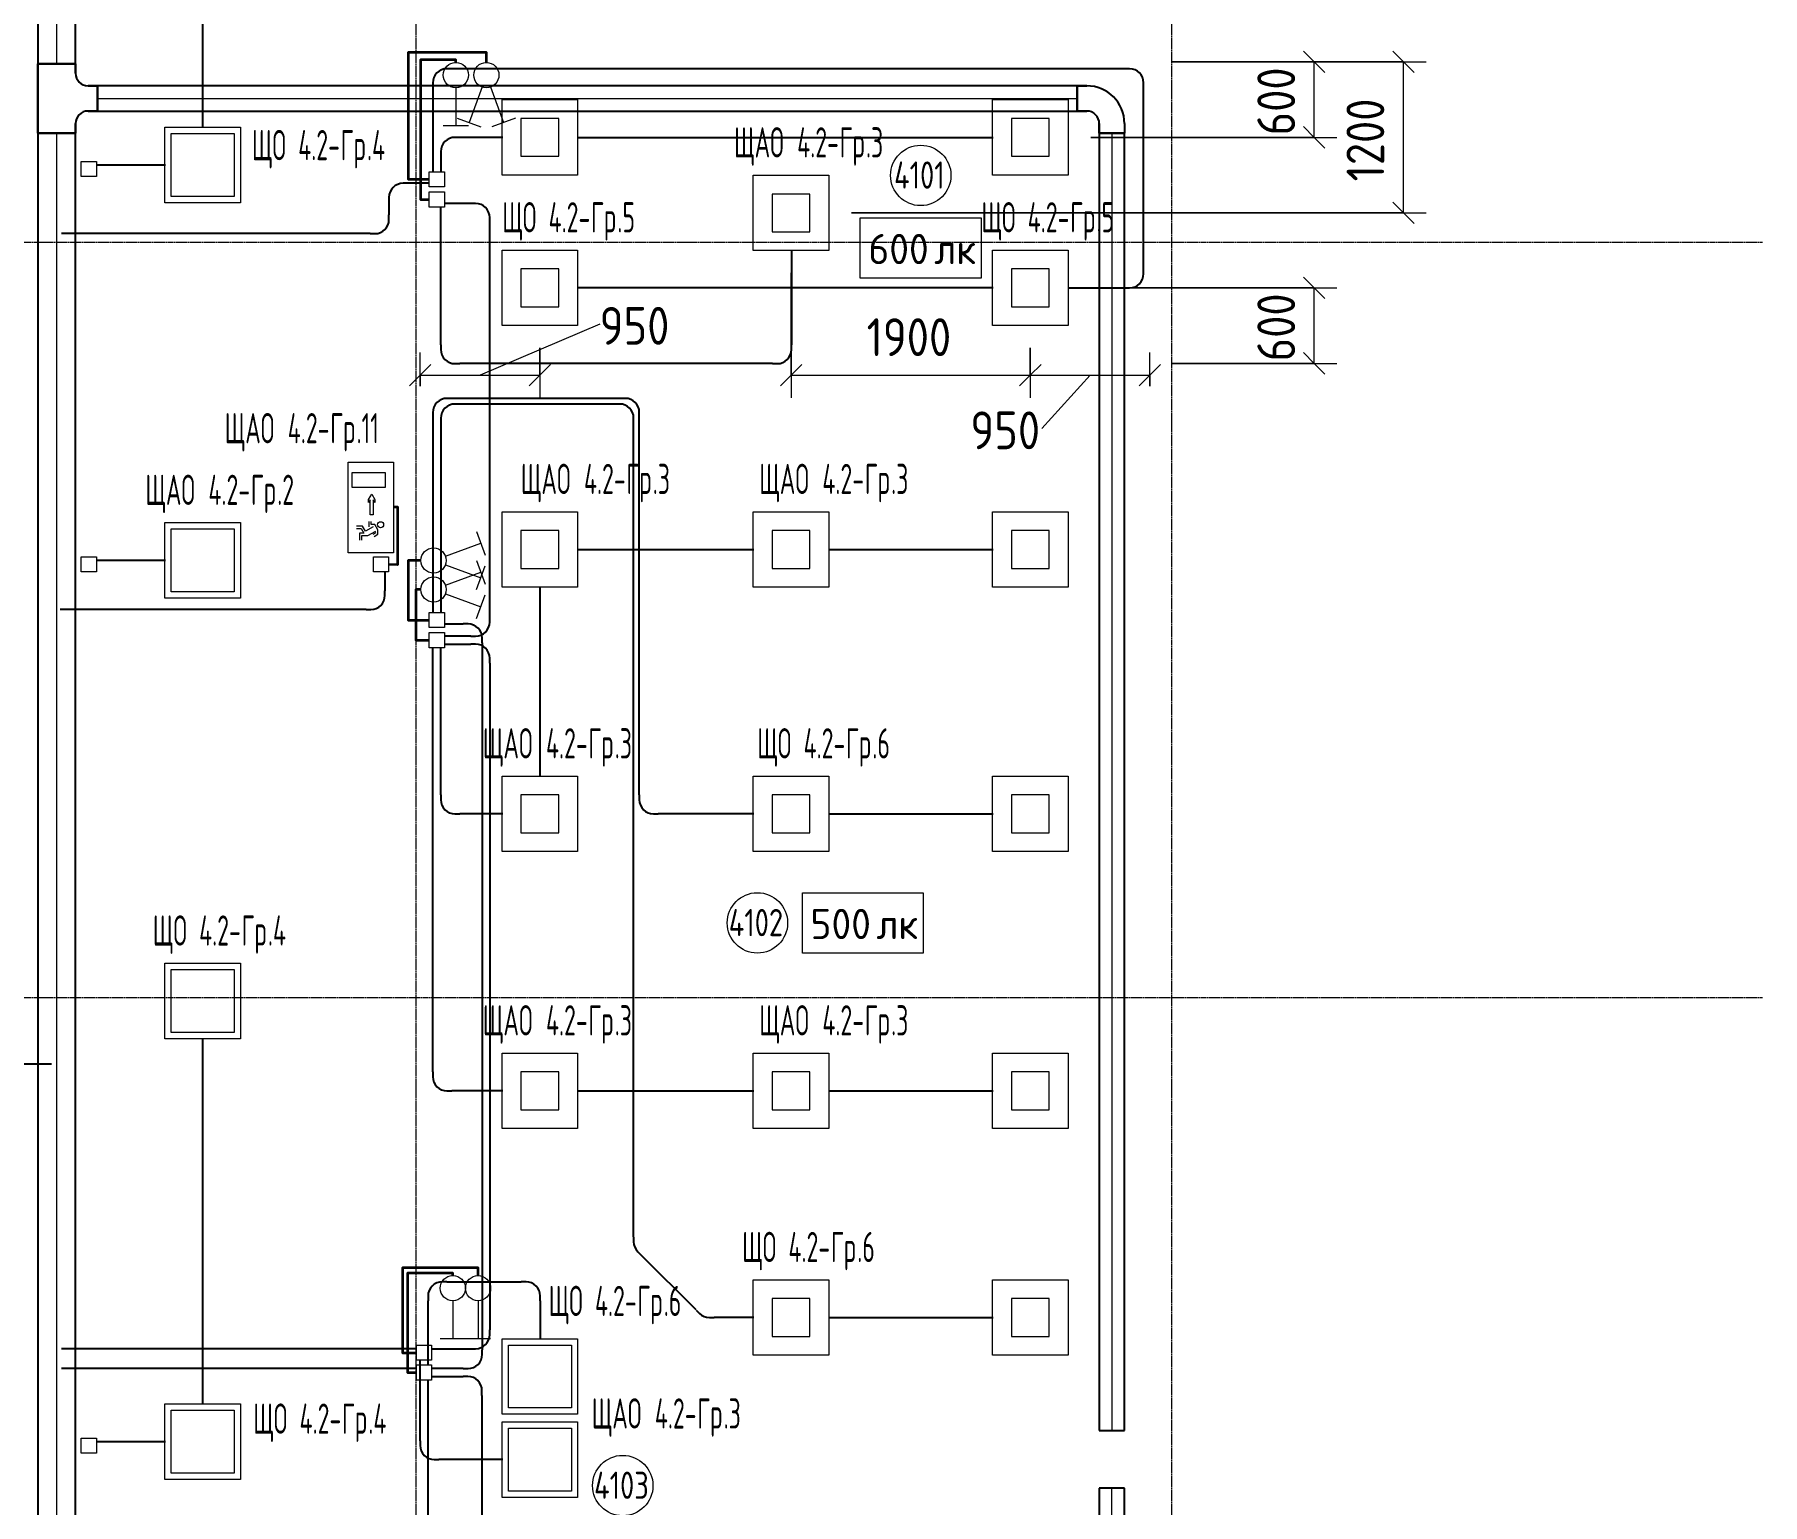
# Model space of a CAD drawing. Header units: millimetres. Extents: x -4730 to 98194, y -4296 to 93388.
# Drawn here: x 84472 to 98194, y 68477 to 80151 of the extents above; entities that cross this region are included whole.
import ezdxf

# ---------------------------------------------------------------- set-up
doc = ezdxf.new("R2010")
doc.units = ezdxf.units.MM
doc.linetypes.add('Линия сетки', pattern=[22.225, 12.7, -3.175, 3.175, -3.175])
for name, color, linetype, lineweight, true_color in [('Кабельные лотки', 5, 'Continuous', 25, 0x0000ff), ('Короба', 7, 'Continuous', 25, 0x008000), ('Соединительные детали кабельных лотков', 5, 'Continuous', 25, 0x0000ff), ('Соединительные детали коробов', 7, 'Continuous', 25, 0x008000), ('Типовые аннотации', 1, 'Continuous', 18, 0xff0000)]:
    doc.layers.add(name, color=color, linetype=linetype, lineweight=lineweight, true_color=true_color)
for name, color, linetype, lineweight in [('Марки помещений', 7, 'Continuous', 9), ('Марки силовых электроприборов', 7, 'Continuous', 9), ('Осевая линия', 7, 'Continuous', 18), ('Оси', 7, 'Continuous', 9), ('Провода', 7, 'Continuous', 35), ('Размеры', 7, 'Continuous', 9), ('Размеры-120', 7, 'Continuous', 9)]:
    doc.layers.add(name, color=color, linetype=linetype, lineweight=lineweight)
doc.styles.add('GOST Common', font='GOST_Common.ttf', dxfattribs={"width": 0.6, "height": 240})
doc.styles.add('GOST Common_1', font='GOST_Common.ttf', dxfattribs={"width": 0.9, "height": 300})
doc.styles.add('GOST Common_3', font='GOST_Common.ttf', dxfattribs={"width": 0.8, "height": 216})
doc.styles.add('GOST Common_4', font='GOST_Common.ttf', dxfattribs={"height": 240})
doc.dimstyles.new('ADSK_Проверочный', dxfattribs={"dimscale": 304.8, "dimtxt": 301.714499, "dimasz": 0.556693, "dimexe": 0.590551, "dimexo": 0.590551, "dimgap": 0.19685, "dimtad": 1, "dimdec": 3, "dimrnd": 0.001, "dimdsep": 46, "dimtxsty": 'GOST Common_1', "dimblk1": 'OBLIQUE', "dimblk2": 'OBLIQUE', "dimsah": 1, "dimcen": 0.09, "dimazin": 0, "dimtfac": 1, "dimtdec": 4, "dimtix": 1, "dimtmove": 0, "dimatfit": 3, "dimfxl": 1, "dimtvp": 1, "dimtolj": 1, "dimtzin": 0, "dimarcsym": 2})
doc.dimstyles.new('ADSK_Проверочный_1', dxfattribs={"dimscale": 304.8, "dimtxt": 301.714499, "dimasz": 0.556693, "dimexe": 0.590551, "dimexo": 0.590551, "dimgap": 0.19685, "dimtad": 1, "dimdec": 3, "dimrnd": 0.001, "dimdsep": 46, "dimtxsty": 'GOST Common_1', "dimblk1": 'OBLIQUE', "dimblk2": 'OBLIQUE', "dimsah": 1, "dimcen": 0.09, "dimazin": 0, "dimtfac": 1, "dimtdec": 4, "dimtix": 1, "dimtmove": 1, "dimatfit": 3, "dimfxl": 1, "dimtvp": 1, "dimtolj": 1, "dimtzin": 0, "dimarcsym": 2})

# ---------------------------------------------------------------- blocks, each defined once
blk = doc.blocks.new('M_Горизонтальный тройник для канального - Радиус 100 мм-2745902-4-й этаж')
at = {"layer": 'Соединительные детали кабельных лотков'}
for p, q in [((275, 150), (-275, 150)), ((-275, 150), (-275, -150)), ((-275, -150), (-275, 150)), ((-275, 150), (275, 150)), ((-275, 150), (-275, 150)), ((275, -150), (275, 150)), ((275, 150), (275, -150)), ((275, 150), (275, 150)), ((-275, -150), (-200, -150)), ((-200, -150), (-275, -150)), ((-275, -150), (-275, -150)), ((-100, -250), (-100, -325)), ((-100, -325), (-100, -250)), ((100, -325), (100, -250)), ((100, -250), (100, -325)), ((200, -150), (275, -150)), ((275, -150), (200, -150)), ((275, -150), (275, -150)), ((-100, -325), (100, -325)), ((100, -325), (-100, -325)), ((-100, -325), (-100, -325)), ((100, -325), (100, -325))]:
    blk.add_line(p, q, dxfattribs=at)
for centre, start, end in [((-200, -250), 0, 90), ((-200, -250), 0, 90), ((200, -250), 90, 180), ((200, -250), 90, 180)]:
    blk.add_arc(centre, 100, start, end, dxfattribs=at)
blk = doc.blocks.new('M_Горизонтальный изгиб-колено для канального - Стандартная-2451758-4-й этаж')
at = {"layer": 'Соединительные детали кабельных лотков'}
for p, q in [((-100, 200), (-100, 275)), ((100, 275), (-100, 275)), ((-100, 275), (100, 275)), ((-100, 275), (-100, 275)), ((-100, 275), (-100, 200)), ((100, 200), (100, 275)), ((100, 275), (100, 275)), ((100, 275), (100, 200)), ((-275, 100), (-275, 100)), ((-275, 100), (-275, -100)), ((-275, -100), (-275, 100)), ((-275, 100), (-200, 100)), ((-200, 100), (-275, 100)), ((-275, -100), (-275, -100)), ((-200, -100), (-275, -100)), ((-200, -100), (-275, -100))]:
    blk.add_line(p, q, dxfattribs=at)
for radius, end in [(100, 360), (300, 360), (100, 0), (300, 0)]:
    blk.add_arc((-200, 200), radius, 270, end, dxfattribs=at)
blk = doc.blocks.new('M_Короб_ отвод - Плоский торец - ПВХ - Стандартная-2386742-4-й этаж')
at = {"layer": 'Соединительные детали коробов'}
for p, q in [((0, 111.95), (0, 150.05)), ((-150.05, 0), (-111.95, 0))]:
    blk.add_line(p, q, dxfattribs=at)
blk.add_arc((-111.95, 111.95), 111.95, 270, 0, dxfattribs=at)
blk = doc.blocks.new('M_Короб_ отвод - Плоский торец - ПВХ - Стандартная-2670617-4-й этаж')
at = {"layer": 'Соединительные детали коробов'}
for p, q in [((33, 33), (60, 60)), ((-84, 0), (-46, 0))]:
    blk.add_line(p, q, dxfattribs=at)
blk.add_arc((-46, 112), 112, 270, 315, dxfattribs=at)
blk = doc.blocks.new('DIMBLOCK147-4-й этаж')
at = {"layer": 'Размеры-120'}
for p, q in [((88960, 77851), (88010, 77446)), ((88960, 77851), (88960, 77851)), ((87535, 77360), (87535, 77626)), ((87535, 77446), (87620, 77531)), ((88485, 77662), (88485, 77266)), ((88485, 77446), (88485, 77662)), ((88485, 77446), (88570, 77531)), ((87535, 77446), (87450, 77361)), ((87535, 77446), (88485, 77446)), ((87535, 77446), (87535, 77360)), ((88485, 77446), (88400, 77361))]:
    blk.add_line(p, q, dxfattribs=at)
at = {"layer": 'Размеры-120', "color": 0, "insert": (88960, 77988), "char_height": 300, "width": 681.16, "attachment_point": 1, "line_spacing_factor": 1.022761, "style": 'GOST Common_1'}
blk.add_mtext('950', dxfattribs=at)
blk = doc.blocks.new('_Oblique')
at = {"color": 0, "linetype": 'ByBlock', "lineweight": -2}
blk.add_line((-0.5, -0.5), (0.5, 0.5), dxfattribs=at)
blk = doc.blocks.new('DIMBLOCK148-4-й этаж')
at = {"layer": 'Размеры-120'}
for p, q in [((92380, 77662), (92380, 77266)), ((92380, 77446), (92380, 77662)), ((92380, 77446), (92465, 77531)), ((93330, 77360), (93330, 77626)), ((93330, 77446), (93415, 77531)), ((92380, 77446), (92295, 77361)), ((92380, 77446), (93330, 77446)), ((92472, 77022), (92855, 77446)), ((93330, 77446), (93245, 77361)), ((93330, 77446), (93330, 77360)), ((92472, 77022), (92472, 77022))]:
    blk.add_line(p, q, dxfattribs=at)
at = {"layer": 'Размеры-120', "color": 0, "insert": (91904, 77158), "char_height": 300, "width": 681.16, "attachment_point": 1, "line_spacing_factor": 1.022761, "style": 'GOST Common_1'}
blk.add_mtext('950', dxfattribs=at)
blk = doc.blocks.new('DIMBLOCK149-4-й этаж')
at = {"layer": 'Размеры-120'}
for p, q in [((90480, 78258), (90480, 77266)), ((90480, 77446), (90480, 78258)), ((90480, 77446), (90565, 77531)), ((92380, 77662), (92380, 77266)), ((92380, 77446), (92380, 77662)), ((92380, 77446), (92465, 77531)), ((90480, 77446), (90395, 77361)), ((90480, 77446), (92380, 77446)), ((92380, 77446), (92295, 77361))]:
    blk.add_line(p, q, dxfattribs=at)
at = {"layer": 'Размеры-120', "color": 0, "insert": (91080, 77898), "char_height": 300, "width": 840.71, "attachment_point": 1, "line_spacing_factor": 1.022761, "style": 'GOST Common_1'}
blk.add_mtext('1900', dxfattribs=at)
blk = doc.blocks.new('DIMBLOCK150-4-й этаж')
at = {"layer": 'Размеры-120'}
for p, q in [((94635, 79935), (94550, 80020)), ((93510, 79935), (94815, 79935)), ((94635, 79935), (93510, 79935)), ((94635, 79335), (94635, 79935)), ((94635, 79935), (94720, 79850)), ((92860, 79335), (94815, 79335)), ((94635, 79335), (92860, 79335)), ((94635, 79335), (94550, 79420)), ((94635, 79335), (94720, 79250))]:
    blk.add_line(p, q, dxfattribs=at)
at = {"layer": 'Размеры-120', "color": 0, "insert": (94183, 79351), "char_height": 300, "width": 681.16, "attachment_point": 1, "rotation": 90, "line_spacing_factor": 1.022761, "style": 'GOST Common_1'}
blk.add_mtext('600', dxfattribs=at)
blk = doc.blocks.new('DIMBLOCK151-4-й этаж')
at = {"layer": 'Размеры-120'}
for p, q in [((94635, 78140), (94550, 78225)), ((92860, 78140), (94815, 78140)), ((94635, 78140), (92860, 78140)), ((94635, 77540), (94635, 78140)), ((94635, 78140), (94720, 78055)), ((93510, 77540), (94815, 77540)), ((94635, 77540), (93510, 77540)), ((94635, 77540), (94550, 77625)), ((94635, 77540), (94720, 77455))]:
    blk.add_line(p, q, dxfattribs=at)
at = {"layer": 'Размеры-120', "color": 0, "insert": (94183, 77556), "char_height": 300, "width": 681.16, "attachment_point": 1, "rotation": 90, "line_spacing_factor": 1.022761, "style": 'GOST Common_1'}
blk.add_mtext('600', dxfattribs=at)
blk = doc.blocks.new('DIMBLOCK152-4-й этаж')
at = {"layer": 'Размеры-120'}
for p, q in [((95343, 79935), (95258, 80020)), ((93510, 79935), (95523, 79935)), ((95343, 79935), (93510, 79935)), ((95343, 78735), (95343, 79935)), ((95343, 79935), (95428, 79850)), ((95343, 78735), (95258, 78820)), ((90960, 78735), (95523, 78735)), ((95343, 78735), (90960, 78735)), ((95343, 78735), (95428, 78650))]:
    blk.add_line(p, q, dxfattribs=at)
at = {"layer": 'Размеры-120', "color": 0, "insert": (94891, 78985), "char_height": 300, "width": 840.71, "attachment_point": 1, "rotation": 90, "line_spacing_factor": 1.022761, "style": 'GOST Common_1'}
blk.add_mtext('1200', dxfattribs=at)
blk = doc.blocks.new('ADSK_Марка_Помещение_1_ГОСТ21-501-2011 - Номер-85995-4-й этаж')
at = {"layer": 'Марки помещений'}
blk.add_circle((0, 0), 2, dxfattribs=at)
blk = doc.blocks.new('Морка помещения_освещённость_ - Морка помещения_освещённость_-1484368-4-й этаж')
at = {"layer": 'Марки помещений', "color": 190, "true_color": 0x8000ff}
for p, q in [((-4, 0), (-4, 4)), ((-4, 4), (4, 4)), ((4, 4), (4, 0)), ((4, 0), (-4, 0))]:
    blk.add_line(p, q, dxfattribs=at)

msp = doc.modelspace()

# ---------------------------------------------------------------- linework, layer by layer
at = {"layer": 'Кабельные лотки'}
for p, q in [((84497.9607, 82557.8693), (84497.9607, 79919.2045)), ((84797.9607, 79919.2045), (84797.9607, 82557.8693)), ((84797.9607, 79919.2045), (84497.9607, 79919.2045)), ((84972.9607, 79544.2045), (84972.9607, 79744.2045)), ((92752.9607, 79744.2045), (84972.9607, 79744.2045)), ((92752.9607, 79544.2045), (92752.9607, 79744.2045)), ((84972.9607, 79544.2045), (92752.9607, 79544.2045)), ((84797.9607, 79369.2045), (84497.9607, 79369.2045)), ((84497.9607, 79369.2045), (84497.9607, 58180.5791)), ((84797.9607, 58180.5791), (84797.9607, 79369.2045)), ((92927.9607, 79369.2045), (93127.9607, 79369.2045)), ((92927.9607, 79369.2045), (92927.9607, 69064.2045)), ((93127.9607, 69064.2045), (93127.9607, 79369.2045)), ((92927.9607, 69064.2045), (93127.9607, 69064.2045)), ((93127.9607, 68605.5791), (92927.9607, 68605.5791)), ((92927.9607, 68605.5791), (92927.9607, 58180.5791)), ((93127.9607, 58180.5791), (93127.9607, 68605.5791))]:
    msp.add_line(p, q, dxfattribs=at)
at = {"layer": 'Короба'}
for p, q in [((85809.1742, 79412.7432), (85809.1742, 82677.7432)), ((93129.714, 79880), (87785.3574, 79880)), ((87635.3074, 79729.95), (87635.3074, 79061.5495)), ((93279.764, 78290.05), (93279.764, 79729.95)), ((88189.764, 79335), (87848.3574, 79335)), ((88784.764, 79335), (92084.764, 79335)), ((87698.3074, 79184.95), (87698.3074, 79061.5495)), ((85511.6742, 79115.2432), (84963.1285, 79115.2432)), ((87606.8074, 78970.0495), (87436.8574, 78970.0495)), ((87286.8074, 78819.9995), (87286.8074, 78720.0995)), ((87698.3074, 77687.55), (87698.3074, 78781.5495)), ((87936.7574, 78810.0495), (87726.8074, 78810.0495)), ((88086.8074, 75523.0995), (88086.8074, 78659.9995)), ((87136.7574, 78570.0495), (84686.815, 78570.0495)), ((90482.264, 78437.5), (90482.264, 77687.55)), ((92084.764, 78140), (88784.764, 78140)), ((92679.764, 78140), (93129.714, 78140)), ((90332.214, 77537.5), (87848.3574, 77537.5)), ((89124.714, 77261.8675), (87785.3574, 77261.8675)), ((89079.7392, 77216.8423), (87848.3574, 77216.8423)), ((87635.3074, 77111.8175), (87635.3074, 75561.5495)), ((87698.3074, 77066.7923), (87698.3074, 75561.5495)), ((89229.7892, 70601.3135), (89229.7892, 77066.7923)), ((89274.764, 74111.9175), (89274.764, 77111.8175)), ((88784.764, 76061.8675), (90184.764, 76061.8675)), ((90779.764, 76061.8675), (92084.764, 76061.8675)), ((85511.6742, 75975.2432), (84963.1285, 75975.2432)), ((87254.6285, 75883.7432), (87254.6285, 75734.4142)), ((88487.264, 74259.3675), (88487.264, 75764.3675)), ((87104.5785, 75584.3642), (84674.6285, 75584.3642)), ((87726.8074, 75470.0495), (87876.7574, 75470.0495)), ((87936.7574, 75373.0495), (87726.8074, 75373.0495)), ((87635.3074, 71911.9175), (87635.3074, 75281.5495)), ((87698.3074, 74111.9175), (87698.3074, 75281.5495)), ((87726.8074, 75310.0495), (87936.7574, 75310.0495)), ((88026.8074, 75319.9995), (88026.8074, 69706.3097)), ((88086.8074, 75159.9995), (88086.8074, 69863.9859)), ((88189.764, 73961.8675), (87848.3574, 73961.8675)), ((90184.764, 73961.8675), (89424.814, 73961.8675)), ((90779.764, 73961.8675), (92084.764, 73961.8675)), ((85809.1742, 69272.7432), (85809.1742, 72177.7432)), ((83907.7363, 71976.8214), (84607.7363, 71976.8214)), ((88189.764, 71761.8675), (87785.3574, 71761.8675)), ((88784.764, 71761.8675), (90184.764, 71761.8675)), ((90779.764, 71761.8675), (92084.764, 71761.8675)), ((89725.0338, 70021.5977), (89289.5194, 70457.1121)), ((87746.7844, 70244.7597), (88337.214, 70244.7597)), ((87596.7344, 69584.7597), (87596.7344, 70094.7097)), ((88487.264, 70094.7097), (88487.264, 69790.7597)), ((90184.764, 69961.8675), (89869.2352, 69961.8675)), ((90779.764, 69961.8675), (92084.764, 69961.8675)), ((87505.2344, 69713.9359), (84685.2344, 69713.9359)), ((87625.2344, 69713.9359), (87936.7574, 69713.9359)), ((87533.7344, 68983.3097), (87533.7344, 69622.4359)), ((87505.2344, 69556.2597), (84685.2344, 69556.2597)), ((87596.7344, 68323.3097), (87596.7344, 69464.7597)), ((87876.7574, 69556.2597), (87625.2344, 69556.2597)), ((87625.2344, 69493.2597), (87875.1844, 69493.2597)), ((88025.2344, 69343.2097), (88025.2344, 64383.0995)), ((85511.6742, 68975.2432), (84963.1285, 68975.2432)), ((88189.764, 68833.2597), (87683.7844, 68833.2597))]:
    msp.add_line(p, q, dxfattribs=at)
at = {"layer": 'Осевая линия'}
for p, q in [((84647.9607, 79919.2045), (84647.9607, 82557.8693)), ((84972.9607, 79644.2045), (92752.9607, 79644.2045)), ((84647.9607, 58180.5791), (84647.9607, 79369.2045)), ((93027.9607, 79369.2045), (93027.9607, 69064.2045)), ((93027.9607, 58180.5791), (93027.9607, 68605.5791))]:
    msp.add_line(p, q, dxfattribs=at)
at = {"layer": 'Оси', "linetype": 'Линия сетки'}
for p, q in [((87500, 93388.3703), (87500, -3096.3487)), ((93500, 93388.3703), (93500, -3096.3487)), ((98194.2682, 78500), (-3530.0173, 78500)), ((98194.2682, 72500), (-3530.0173, 72500))]:
    msp.add_line(p, q, dxfattribs=at)
at = {"layer": 'Провода', "flags": 128}
for points in [[(88060, 79929.3567), (88060, 80010), (87440, 80010), (87440, 79970), (87440, 79001.5515), (87606.8074, 79001.55)], [(87817.6873, 79929.3567), (87817.6873, 79950), (87537.6873, 79950), (87537.6873, 78841.5515), (87606.8074, 78841.5504)], [(87321.7452, 76399.2175), (87355, 76400), (87355, 75940), (87283.1285, 75942.0401)], [(87540.6433, 75974.0577), (87440, 75974.0577), (87440, 75501.5515), (87606.8074, 75501.55)], [(87540.6433, 75744.0898), (87500, 75744.0898), (87500, 75341.5515), (87606.8074, 75341.5502)], [(87994.1223, 70294.3567), (87994.1223, 70355), (87394.1223, 70355), (87394.1223, 69682.438), (87505.2344, 69682.4366)], [(87794.1223, 70294.3567), (87794.1223, 70315), (87434.1223, 70315), (87434.1223, 69524.7617), (87505.2344, 69524.7606)]]:
    msp.add_lwpolyline(points, dxfattribs=at)
at = {"layer": 'Типовые аннотации'}
for p, q in [((87817.6873, 79729.3567), (87817.6873, 79429.3567)), ((87717.6873, 79429.3567), (87917.6873, 79429.3567)), ((90180, 79035), (90780, 79035)), ((90180, 78435), (90180, 79035)), ((90780, 79035), (90780, 78435)), ((87606.8074, 78901.5495), (87726.8074, 78901.5495)), ((87606.8074, 78781.5495), (87606.8074, 78901.5495)), ((87726.8074, 78781.5495), (87606.8074, 78781.5495)), ((87726.8074, 78901.5495), (87726.8074, 78781.5495)), ((90330, 78885), (90330, 78585)), ((90630, 78885), (90330, 78885)), ((90630, 78585), (90630, 78885)), ((90330, 78585), (90630, 78585)), ((90780, 78435), (90180, 78435)), ((88185, 76361.8675), (88785, 76361.8675)), ((88185, 75761.8675), (88185, 76361.8675)), ((88785, 76361.8675), (88785, 75761.8675)), ((90180, 76361.8675), (90780, 76361.8675)), ((90180, 75761.8675), (90180, 76361.8675)), ((90780, 76361.8675), (90780, 75761.8675)), ((92080, 76361.8675), (92680, 76361.8675)), ((92080, 75761.8675), (92080, 76361.8675)), ((92680, 76361.8675), (92680, 75761.8675)), ((85506.9102, 76275.2432), (86106.9102, 76275.2432)), ((85506.9102, 75675.2432), (85506.9102, 76275.2432)), ((85556.9102, 76225.2432), (86056.9102, 76225.2432)), ((85556.9102, 75725.2432), (85556.9102, 76225.2432)), ((86056.9102, 76225.2432), (86056.9102, 75725.2432)), ((86106.9102, 76275.2432), (86106.9102, 75675.2432)), ((88335, 76211.8675), (88335, 75911.8675)), ((88635, 76211.8675), (88335, 76211.8675)), ((88635, 75911.8675), (88635, 76211.8675)), ((90330, 76211.8675), (90330, 75911.8675)), ((90630, 76211.8675), (90330, 76211.8675)), ((90630, 75911.8675), (90630, 76211.8675)), ((92230, 76211.8675), (92230, 75911.8675)), ((92530, 76211.8675), (92230, 76211.8675)), ((92530, 75911.8675), (92530, 76211.8675)), ((84843.1285, 76003.7432), (84963.1285, 76003.7432)), ((84843.1285, 75883.7432), (84843.1285, 76003.7432)), ((84963.1285, 75883.7432), (84843.1285, 75883.7432)), ((84963.1285, 76003.7432), (84963.1285, 75883.7432)), ((87163.1285, 76003.7432), (87283.1285, 76003.7432)), ((87163.1285, 75883.7432), (87163.1285, 76003.7432)), ((87283.1285, 75883.7432), (87163.1285, 75883.7432)), ((87283.1285, 76003.7432), (87283.1285, 75883.7432)), ((87982.3184, 75974.8671), (88050.7224, 75786.9286)), ((88335, 75911.8675), (88635, 75911.8675)), ((90330, 75911.8675), (90630, 75911.8675)), ((92230, 75911.8675), (92530, 75911.8675)), ((87734.6126, 75778.2918), (88016.5204, 75880.8978)), ((88785, 75761.8675), (88185, 75761.8675)), ((90780, 75761.8675), (90180, 75761.8675)), ((92680, 75761.8675), (92080, 75761.8675)), ((86106.9102, 75675.2432), (85506.9102, 75675.2432)), ((86056.9102, 75725.2432), (85556.9102, 75725.2432)), ((87734.6126, 75709.8878), (88016.5204, 75607.2817)), ((87982.3184, 75513.3125), (88050.7224, 75701.251)), ((88185, 74261.8675), (88785, 74261.8675)), ((88185, 73661.8675), (88185, 74261.8675)), ((88785, 74261.8675), (88785, 73661.8675)), ((88335, 74111.8675), (88335, 73811.8675)), ((88635, 74111.8675), (88335, 74111.8675)), ((88635, 73811.8675), (88635, 74111.8675)), ((88335, 73811.8675), (88635, 73811.8675)), ((88785, 73661.8675), (88185, 73661.8675)), ((88185, 72061.8675), (88785, 72061.8675)), ((88185, 71461.8675), (88185, 72061.8675)), ((88785, 72061.8675), (88785, 71461.8675)), ((90180, 72061.8675), (90780, 72061.8675)), ((90180, 71461.8675), (90180, 72061.8675)), ((90780, 72061.8675), (90780, 71461.8675)), ((92080, 72061.8675), (92680, 72061.8675)), ((92080, 71461.8675), (92080, 72061.8675)), ((92680, 72061.8675), (92680, 71461.8675)), ((88335, 71911.8675), (88335, 71611.8675)), ((88635, 71911.8675), (88335, 71911.8675)), ((88635, 71611.8675), (88635, 71911.8675)), ((90330, 71911.8675), (90330, 71611.8675)), ((90630, 71911.8675), (90330, 71911.8675)), ((90630, 71611.8675), (90630, 71911.8675)), ((92230, 71911.8675), (92230, 71611.8675)), ((92530, 71911.8675), (92230, 71911.8675)), ((92530, 71611.8675), (92530, 71911.8675)), ((88335, 71611.8675), (88635, 71611.8675)), ((90330, 71611.8675), (90630, 71611.8675)), ((92230, 71611.8675), (92530, 71611.8675)), ((88785, 71461.8675), (88185, 71461.8675)), ((90780, 71461.8675), (90180, 71461.8675)), ((92680, 71461.8675), (92080, 71461.8675)), ((87994.1223, 70094.3567), (87994.1223, 69794.3567)), ((87894.1223, 69794.3567), (88094.1223, 69794.3567)), ((88185, 69133.2597), (88785, 69133.2597)), ((88185, 68533.2597), (88185, 69133.2597)), ((88235, 69083.2597), (88735, 69083.2597)), ((88235, 68583.2597), (88235, 69083.2597)), ((88735, 69083.2597), (88735, 68583.2597)), ((88785, 69133.2597), (88785, 68533.2597)), ((88785, 68533.2597), (88185, 68533.2597)), ((88735, 68583.2597), (88235, 68583.2597))]:
    msp.add_line(p, q, dxfattribs=at)
at = {"layer": 'Типовые аннотации', "color": 5, "true_color": 0x0000ff}
for p, q in [((88025.798, 79735.3874), (87923.1919, 79453.4796)), ((88094.202, 79735.3874), (88196.8081, 79453.4796)), ((88185, 79635), (88785, 79635)), ((88185, 79035), (88185, 79635)), ((88785, 79635), (88785, 79035)), ((92080, 79635), (92680, 79635)), ((92080, 79035), (92080, 79635)), ((92680, 79635), (92680, 79035)), ((87829.2227, 79487.6816), (88017.1612, 79419.2776)), ((88290.7773, 79487.6816), (88102.8388, 79419.2776)), ((88335, 79485), (88335, 79185)), ((88635, 79485), (88335, 79485)), ((88635, 79185), (88635, 79485)), ((92230, 79485), (92230, 79185)), ((92530, 79485), (92230, 79485)), ((92530, 79185), (92530, 79485)), ((85506.9102, 79415.2432), (86106.9102, 79415.2432)), ((85506.9102, 78815.2432), (85506.9102, 79415.2432)), ((85556.9102, 79365.2432), (86056.9102, 79365.2432)), ((85556.9102, 78865.2432), (85556.9102, 79365.2432)), ((86056.9102, 79365.2432), (86056.9102, 78865.2432)), ((86106.9102, 79415.2432), (86106.9102, 78815.2432)), ((88335, 79185), (88635, 79185)), ((92230, 79185), (92530, 79185)), ((88785, 79035), (88185, 79035)), ((92680, 79035), (92080, 79035)), ((86106.9102, 78815.2432), (85506.9102, 78815.2432)), ((86056.9102, 78865.2432), (85556.9102, 78865.2432)), ((88185, 78440), (88785, 78440)), ((88185, 77840), (88185, 78440)), ((88785, 78440), (88785, 77840)), ((92080, 78440), (92680, 78440)), ((92080, 77840), (92080, 78440)), ((92680, 78440), (92680, 77840)), ((88335, 78290), (88335, 77990)), ((88635, 78290), (88335, 78290)), ((88635, 77990), (88635, 78290)), ((92230, 78290), (92230, 77990)), ((92530, 78290), (92230, 78290)), ((92530, 77990), (92530, 78290)), ((88335, 77990), (88635, 77990)), ((92230, 77990), (92530, 77990)), ((88785, 77840), (88185, 77840)), ((92680, 77840), (92080, 77840)), ((87982.3184, 76204.8351), (88050.7224, 76016.8965)), ((87734.6126, 76008.2598), (88016.5204, 76110.8658)), ((87734.6126, 75939.8557), (88016.5204, 75837.2497)), ((87982.3184, 75743.2804), (88050.7224, 75931.2189)), ((90180, 74261.8675), (90780, 74261.8675)), ((90180, 73661.8675), (90180, 74261.8675)), ((90780, 74261.8675), (90780, 73661.8675)), ((92080, 74261.8675), (92680, 74261.8675)), ((92080, 73661.8675), (92080, 74261.8675)), ((92680, 74261.8675), (92680, 73661.8675)), ((90330, 74111.8675), (90330, 73811.8675)), ((90630, 74111.8675), (90330, 74111.8675)), ((90630, 73811.8675), (90630, 74111.8675)), ((92230, 74111.8675), (92230, 73811.8675)), ((92530, 74111.8675), (92230, 74111.8675)), ((92530, 73811.8675), (92530, 74111.8675)), ((90330, 73811.8675), (90630, 73811.8675)), ((92230, 73811.8675), (92530, 73811.8675)), ((90780, 73661.8675), (90180, 73661.8675)), ((92680, 73661.8675), (92080, 73661.8675)), ((85506.9102, 72775.2432), (86106.9102, 72775.2432)), ((85506.9102, 72175.2432), (85506.9102, 72775.2432)), ((86106.9102, 72775.2432), (86106.9102, 72175.2432)), ((85556.9102, 72725.2432), (86056.9102, 72725.2432)), ((85556.9102, 72225.2432), (85556.9102, 72725.2432)), ((86056.9102, 72725.2432), (86056.9102, 72225.2432)), ((86056.9102, 72225.2432), (85556.9102, 72225.2432)), ((86106.9102, 72175.2432), (85506.9102, 72175.2432)), ((90180, 70261.8675), (90780, 70261.8675)), ((90180, 69661.8675), (90180, 70261.8675)), ((90780, 70261.8675), (90780, 69661.8675)), ((92080, 70261.8675), (92680, 70261.8675)), ((92080, 69661.8675), (92080, 70261.8675)), ((92680, 70261.8675), (92680, 69661.8675)), ((87794.1223, 70094.3567), (87794.1223, 69794.3567)), ((90330, 70111.8675), (90330, 69811.8675)), ((90630, 70111.8675), (90330, 70111.8675)), ((90630, 69811.8675), (90630, 70111.8675)), ((92230, 70111.8675), (92230, 69811.8675)), ((92530, 70111.8675), (92230, 70111.8675)), ((92530, 69811.8675), (92530, 70111.8675)), ((87694.1223, 69794.3567), (87894.1223, 69794.3567)), ((88185, 69793.2597), (88785, 69793.2597)), ((88185, 69193.2597), (88185, 69793.2597)), ((88235, 69743.2597), (88735, 69743.2597)), ((88235, 69243.2597), (88235, 69743.2597)), ((88735, 69743.2597), (88735, 69243.2597)), ((88785, 69793.2597), (88785, 69193.2597)), ((90330, 69811.8675), (90630, 69811.8675)), ((92230, 69811.8675), (92530, 69811.8675)), ((90780, 69661.8675), (90180, 69661.8675)), ((92680, 69661.8675), (92080, 69661.8675)), ((85506.9102, 69275.2432), (86106.9102, 69275.2432)), ((85506.9102, 68675.2432), (85506.9102, 69275.2432)), ((85556.9102, 69225.2432), (86056.9102, 69225.2432)), ((85556.9102, 68725.2432), (85556.9102, 69225.2432)), ((86056.9102, 69225.2432), (86056.9102, 68725.2432)), ((86106.9102, 69275.2432), (86106.9102, 68675.2432)), ((88785, 69193.2597), (88185, 69193.2597)), ((88735, 69243.2597), (88235, 69243.2597)), ((86106.9102, 68675.2432), (85506.9102, 68675.2432)), ((86056.9102, 68725.2432), (85556.9102, 68725.2432))]:
    msp.add_line(p, q, dxfattribs=at)
at = {"layer": 'Типовые аннотации', "color": 16, "true_color": 0x800000}
for p, q in [((84843.1285, 79143.7432), (84963.1285, 79143.7432)), ((84843.1285, 79023.7432), (84843.1285, 79143.7432)), ((84963.1285, 79143.7432), (84963.1285, 79023.7432)), ((84963.1285, 79023.7432), (84843.1285, 79023.7432)), ((84843.1285, 69003.7432), (84963.1285, 69003.7432)), ((84843.1285, 68883.7432), (84843.1285, 69003.7432)), ((84963.1285, 69003.7432), (84963.1285, 68883.7432)), ((84963.1285, 68883.7432), (84843.1285, 68883.7432))]:
    msp.add_line(p, q, dxfattribs=at)
at = {"layer": 'Типовые аннотации', "color": 7}
for p, q in [((87606.8074, 79061.5495), (87726.8074, 79061.5495)), ((87606.8074, 78941.5495), (87606.8074, 79061.5495)), ((87726.8074, 79061.5495), (87726.8074, 78941.5495)), ((87726.8074, 78941.5495), (87606.8074, 78941.5495)), ((87606.8074, 75561.5495), (87726.8074, 75561.5495)), ((87606.8074, 75441.5495), (87606.8074, 75561.5495)), ((87726.8074, 75561.5495), (87726.8074, 75441.5495)), ((87726.8074, 75441.5495), (87606.8074, 75441.5495)), ((87606.8074, 75401.5495), (87726.8074, 75401.5495)), ((87606.8074, 75281.5495), (87606.8074, 75401.5495)), ((87726.8074, 75401.5495), (87726.8074, 75281.5495)), ((87726.8074, 75281.5495), (87606.8074, 75281.5495)), ((87505.2344, 69742.4359), (87625.2344, 69742.4359)), ((87505.2344, 69622.4359), (87505.2344, 69742.4359)), ((87625.2344, 69742.4359), (87625.2344, 69622.4359)), ((87625.2344, 69622.4359), (87505.2344, 69622.4359)), ((87505.2344, 69584.7597), (87625.2344, 69584.7597)), ((87505.2344, 69464.7597), (87505.2344, 69584.7597)), ((87625.2344, 69584.7597), (87625.2344, 69464.7597)), ((87625.2344, 69464.7597), (87505.2344, 69464.7597))]:
    msp.add_line(p, q, dxfattribs=at)
at = {"layer": 'Типовые аннотации', "color": 96, "true_color": 0x008000}
for p, q in [((86961.7452, 76754.9821), (87321.7452, 76754.9821)), ((86961.7452, 76034.9821), (86961.7452, 76754.9821)), ((87321.7452, 76754.9821), (87321.7452, 76034.9821)), ((86993.1554, 76553.9897), (86993.1554, 76673.9897)), ((86993.1554, 76673.9897), (87257.1554, 76673.9897)), ((87257.1554, 76673.9897), (87257.1554, 76553.9897)), ((87257.1554, 76553.9897), (86993.1554, 76553.9897)), ((87125.3592, 76459.1031), (87149.3592, 76500.6723)), ((87125.3592, 76435.1031), (87125.3592, 76459.1031)), ((87137.3592, 76455.8877), (87125.3592, 76435.1031)), ((87137.3592, 76335.8877), (87137.3592, 76455.8877)), ((87149.3592, 76500.6723), (87173.3592, 76459.1031)), ((87173.3592, 76435.1031), (87161.3592, 76455.8877)), ((87161.3592, 76455.8877), (87161.3592, 76335.8877)), ((87173.3592, 76459.1031), (87173.3592, 76435.1031)), ((87161.3592, 76335.8877), (87137.3592, 76335.8877)), ((87075.5816, 76247.6157), (87027.5816, 76247.6157)), ((87027.5816, 76229.6157), (87065.1893, 76229.6157)), ((87088.0124, 76190.085), (87053.1893, 76190.085)), ((87053.1893, 76190.085), (87053.1893, 76136.085)), ((87065.1893, 76229.6157), (87088.0124, 76190.085)), ((87071.1893, 76136.085), (87071.1893, 76172.085)), ((87071.1893, 76172.085), (87119.1893, 76172.085)), ((87099.5816, 76206.0465), (87075.5816, 76247.6157)), ((87161.9355, 76242.0465), (87099.5816, 76206.0465)), ((87119.1893, 76172.085), (87181.5431, 76208.085)), ((87127.5431, 76284.0465), (87127.5431, 76242.0465)), ((87145.5431, 76260.0465), (87145.5431, 76284.0465)), ((87175.5431, 76260.0465), (87145.5431, 76260.0465)), ((87181.5431, 76192.8696), (87159.3662, 76180.0658)), ((87168.3662, 76164.4773), (87199.5431, 76182.4773)), ((87199.5431, 76218.4773), (87175.5431, 76260.0465)), ((87199.5431, 76182.4773), (87199.5431, 76218.4773)), ((87321.7452, 76034.9821), (86961.7452, 76034.9821))]:
    msp.add_line(p, q, dxfattribs=at)
at = {"layer": 'Типовые аннотации'}
for centre in [(87817.6873, 79829.3567), (87640.6433, 75744.0898), (87994.1223, 70194.3567)]:
    msp.add_circle(centre, 100, dxfattribs=at)
at = {"layer": 'Типовые аннотации', "color": 5, "true_color": 0x0000ff}
for centre in [(88060, 79829.3567), (87640.6433, 75974.0577), (87794.1223, 70194.3567)]:
    msp.add_circle(centre, 100, dxfattribs=at)
at = {"layer": 'Типовые аннотации', "color": 96, "true_color": 0x008000}
msp.add_circle((87220.0744, 76258.0438), 24, dxfattribs=at)

# ---------------------------------------------------------------- block references
at = {"layer": 'Марки помещений', "xscale": 120, "yscale": 120, "zscale": 120}
for p in [(91509.8723, 79032.6948), (90212.7324, 73095.6592), (89143.275, 68626.7619)]:
    msp.add_blockref('ADSK_Марка_Помещение_1_ГОСТ21-501-2011 - Номер-85995-4-й этаж', p, dxfattribs=at)
at = {"layer": 'Марки помещений', "color": 190, "true_color": 0x8000ff, "xscale": 120, "yscale": 120, "zscale": 120}
for p in [(91509.8723, 78216.3289), (91049.9634, 72855.6592)]:
    msp.add_blockref('Морка помещения_освещённость_ - Морка помещения_освещённость_-1484368-4-й этаж', p, dxfattribs=at)
at = {"layer": 'Соединительные детали кабельных лотков', "rotation": 90}
for name, p in [('M_Горизонтальный тройник для канального - Радиус 100 мм-2745902-4-й этаж', (84647.9607, 79644.2045)), ('M_Горизонтальный тройник для канального - Радиус 100 мм-2745902-4-й этаж', (84647.9607, 79644.2045)), ('M_Горизонтальный изгиб-колено для канального - Стандартная-2451758-4-й этаж', (93027.9607, 79644.2045)), ('M_Горизонтальный изгиб-колено для канального - Стандартная-2451758-4-й этаж', (93027.9607, 79644.2045))]:
    msp.add_blockref(name, p, dxfattribs=at)
at = {"layer": 'Соединительные детали коробов'}
for name, p, rotation in [('M_Короб_ отвод - Плоский торец - ПВХ - Стандартная-2386742-4-й этаж', (87635.3074, 79880), 180), ('M_Короб_ отвод - Плоский торец - ПВХ - Стандартная-2386742-4-й этаж', (93279.764, 79880), 90), ('M_Короб_ отвод - Плоский торец - ПВХ - Стандартная-2386742-4-й этаж', (87698.3074, 79335), 180), ('M_Короб_ отвод - Плоский торец - ПВХ - Стандартная-2386742-4-й этаж', (87286.8074, 78970.0495), 180), ('M_Короб_ отвод - Плоский торец - ПВХ - Стандартная-2386742-4-й этаж', (88086.8074, 78810.0495), 90), ('M_Короб_ отвод - Плоский торец - ПВХ - Стандартная-2386742-4-й этаж', (87698.3074, 77537.5), 270), ('M_Короб_ отвод - Плоский торец - ПВХ - Стандартная-2386742-4-й этаж', (87635.3074, 77261.8675), 180), ('M_Короб_ отвод - Плоский торец - ПВХ - Стандартная-2386742-4-й этаж', (89274.764, 77261.8675), 90), ('M_Короб_ отвод - Плоский торец - ПВХ - Стандартная-2386742-4-й этаж', (87698.3074, 77216.8423), 180), ('M_Короб_ отвод - Плоский торец - ПВХ - Стандартная-2386742-4-й этаж', (89229.7892, 77216.8423), 90), ('M_Короб_ отвод - Плоский торец - ПВХ - Стандартная-2386742-4-й этаж', (88026.8074, 75470.0495), 90), ('M_Короб_ отвод - Плоский торец - ПВХ - Стандартная-2386742-4-й этаж', (88086.8074, 75310.0495), 90), ('M_Короб_ отвод - Плоский торец - ПВХ - Стандартная-2386742-4-й этаж', (87698.3074, 73961.8675), 270), ('M_Короб_ отвод - Плоский торец - ПВХ - Стандартная-2386742-4-й этаж', (89274.764, 73961.8675), 270), ('M_Короб_ отвод - Плоский торец - ПВХ - Стандартная-2386742-4-й этаж', (87635.3074, 71761.8675), 270), ('M_Короб_ отвод - Плоский торец - ПВХ - Стандартная-2670617-4-й этаж', (89229.7892, 70516.8423), 270), ('M_Короб_ отвод - Плоский торец - ПВХ - Стандартная-2386742-4-й этаж', (87596.7344, 70244.7597), 180), ('M_Короб_ отвод - Плоский торец - ПВХ - Стандартная-2386742-4-й этаж', (88487.264, 70244.7597), 90), ('M_Короб_ отвод - Плоский торец - ПВХ - Стандартная-2670617-4-й этаж', (89784.764, 69961.8675), 315), ('M_Короб_ отвод - Плоский торец - ПВХ - Стандартная-2386742-4-й этаж', (88025.2344, 69493.2597), 90), ('M_Короб_ отвод - Плоский торец - ПВХ - Стандартная-2386742-4-й этаж', (87533.7344, 68833.2597), 270)]:
    msp.add_blockref(name, p, dxfattribs=dict(at, rotation=rotation))
for p in [(87286.8074, 78570.0495), (93279.764, 78140), (90482.264, 77537.5), (87254.6285, 75584.3642), (88086.8074, 75373.0495), (88086.8074, 69713.9359), (88026.8074, 69556.2597)]:
    msp.add_blockref('M_Короб_ отвод - Плоский торец - ПВХ - Стандартная-2386742-4-й этаж', p, dxfattribs=at)

# ---------------------------------------------------------------- texts
at = {"layer": 'Марки помещений', "char_height": 216, "attachment_point": 1, "style": 'GOST Common_3'}
for s, insert, width in [('4101', (91297.8764, 79143.4821), 523.3416), ('4102', (89984.8965, 73206.4464), 561.8226), ('4103', (88915.4391, 68737.5491), 561.8226)]:
    msp.add_mtext(s, dxfattribs=dict(at, insert=insert, width=width))
at = {"layer": 'Марки помещений', "color": 190, "true_color": 0x8000ff, "char_height": 240, "attachment_point": 1, "style": 'GOST Common_4'}
for s, insert, width in [('600', (91093.7884, 78568.0409), 634.9365), ('лк', (91617.6634, 78568.0409), 413.67075), ('500', (90633.8795, 73207.3711), 634.9365), ('лк', (91157.7545, 73207.3711), 413.67075)]:
    msp.add_mtext(s, dxfattribs=dict(at, insert=insert, width=width))
at = {"layer": 'Марки силовых электроприборов', "char_height": 240, "attachment_point": 1, "style": 'GOST Common'}
for s, insert, width in [('ЩО', (86197.4999, 79393.3869), 340.55685), (' 4.2-', (86478.4874, 79393.3869), 513.72135), ('Гр', (86902.3499, 79393.3869), 253.9746), ('.4', (87111.8999, 79393.3869), 196.2531), ('ЩАО', (90026.7653, 79415.1824), 502.17705), (' 4.2-', (90441.1028, 79415.1824), 513.72135), ('Гр', (90864.9653, 79415.1824), 253.9746), ('.3', (91074.5153, 79415.1824), 173.1645), ('ЩО', (88185.8453, 78820.1824), 340.55685), (' 4.2-', (88466.8328, 78820.1824), 513.72135), ('Гр', (88890.6953, 78820.1824), 253.9746), ('.5', (89100.2453, 78820.1824), 178.93665), ('ЩО', (91990.8453, 78820.1824), 340.55685), (' 4.2-', (92271.8328, 78820.1824), 513.72135), ('Гр', (92695.6953, 78820.1824), 253.9746), ('.5', (92905.2453, 78820.1824), 178.93665), ('ЩАО', (85981.218, 77145.1219), 502.17705), (' 4.2-', (86395.5555, 77145.1219), 513.72135), ('Гр', (86819.418, 77145.1219), 253.9746), ('.11', (87028.968, 77145.1219), 225.11385), ('ЩАО', (88333.6065, 76742.0499), 502.17705), (' 4.2-', (88747.944, 76742.0499), 513.72135), ('Гр', (89171.8065, 76742.0499), 253.9746), ('.3', (89381.3565, 76742.0499), 173.1645), ('ЩАО', (90226.7653, 76742.0499), 502.17705), (' 4.2-', (90641.1028, 76742.0499), 513.72135), ('Гр', (91064.9653, 76742.0499), 253.9746), ('.3', (91274.5153, 76742.0499), 173.1645), ('ЩАО', (85351.1556, 76655.4256), 502.17705), (' 4.2-', (85765.4931, 76655.4256), 513.72135), ('Гр', (86189.3556, 76655.4256), 253.9746), ('.2', (86398.9056, 76655.4256), 178.93665), ('ЩАО', (88031.7653, 74642.0499), 502.17705), (' 4.2-', (88446.1028, 74642.0499), 513.72135), ('Гр', (88869.9653, 74642.0499), 253.9746), ('.3', (89079.5153, 74642.0499), 173.1645), ('ЩО', (90210.8453, 74642.0499), 340.55685), (' 4.2-', (90491.8328, 74642.0499), 513.72135), ('Гр', (90915.6953, 74642.0499), 253.9746), ('.6', (91125.2453, 74642.0499), 178.93665), ('ЩО', (85410.5556, 73155.4256), 340.55685), (' 4.2-', (85691.5431, 73155.4256), 513.72135), ('Гр', (86115.4056, 73155.4256), 253.9746), ('.4', (86324.9556, 73155.4256), 196.2531), ('ЩАО', (88031.7653, 72442.0499), 502.17705), (' 4.2-', (88446.1028, 72442.0499), 513.72135), ('Гр', (88869.9653, 72442.0499), 253.9746), ('.3', (89079.5153, 72442.0499), 173.1645), ('ЩАО', (90226.7653, 72442.0499), 502.17705), (' 4.2-', (90641.1028, 72442.0499), 513.72135), ('Гр', (91064.9653, 72442.0499), 253.9746), ('.3', (91274.5153, 72442.0499), 173.1645), ('ЩО', (90090.8453, 70642.0499), 340.55685), (' 4.2-', (90371.8328, 70642.0499), 513.72135), ('Гр', (90795.6953, 70642.0499), 253.9746), ('.6', (91005.2453, 70642.0499), 178.93665), ('ЩО', (88554.3108, 70213.4421), 340.55685), (' 4.2-', (88835.2983, 70213.4421), 513.72135), ('Гр', (89259.1608, 70213.4421), 253.9746), ('.6', (89468.7108, 70213.4421), 178.93665), ('ЩАО', (88896.3114, 69319.7805), 502.17705), (' 4.2-', (89310.6489, 69319.7805), 513.72135), ('Гр', (89734.5114, 69319.7805), 253.9746), ('.3', (89944.0614, 69319.7805), 173.1645), ('ЩО', (86208.072, 69278.6287), 340.55685), (' 4.2-', (86489.0595, 69278.6287), 513.72135), ('Гр', (86912.922, 69278.6287), 253.9746), ('.4', (87122.472, 69278.6287), 196.2531)]:
    msp.add_mtext(s, dxfattribs=dict(at, insert=insert, width=width))

# ---------------------------------------------------------------- dimensions: what is measured, and where the dimension line sits
at = {"layer": 'Размеры'}
for base, p1, p2, override, picture, middle in [((95343.0591, 79935), (90779.764, 78735), (93330, 79935), {"dimpost": '<>', "dimfxl": 2818.45769}, 'DIMBLOCK152-4-й этаж', (95133.0591, 79335)), ((94635.3374, 79935), (92679.764, 79335), (93330, 79935), {"dimpost": '<>', "dimfxl": 884.763743}, 'DIMBLOCK150-4-й этаж', (94425.3374, 79635)), ((94635.3374, 78140), (93330, 77540), (92679.764, 78140), {"dimpost": '<>', "dimfxl": 884.763743}, 'DIMBLOCK151-4-й этаж', (94425.3374, 77840))]:
    dim = msp.add_linear_dim(base=base, p1=p1, p2=p2, angle=90, dimstyle='ADSK_Проверочный', override=override, dxfattribs=at)
    dim.commit()
    dim.dimension.update_dxf_attribs({"geometry": picture, "text_midpoint": middle})
dim = msp.add_linear_dim(base=(92380, 77446.0635), p1=(90480, 78437.5), p2=(92380, 77842.5), dimstyle='ADSK_Проверочный', override={"dimpost": '<>', "dimfxl": 1990.985937}, dxfattribs=at)
dim.commit()
dim.dimension.update_dxf_attribs({"geometry": 'DIMBLOCK149-4-й этаж', "text_midpoint": (91430, 77656.0635)})
for base, p1, p2, picture, middle in [((88485, 77446.0635), (87535, 77540), (88485, 77842.5), 'DIMBLOCK147-4-й этаж', (89300.9495, 77787.7662)), ((93330, 77446.0635), (92380, 77842.5), (93330, 77540), 'DIMBLOCK148-4-й этаж', (92244.8819, 76958.0264))]:
    dim = msp.add_linear_dim(base=base, p1=p1, p2=p2, dimstyle='ADSK_Проверочный_1', override={"dimpost": '<>', "dimfxl": 996.998621}, dxfattribs=at)
    dim.commit()
    dim.dimension.update_dxf_attribs({"geometry": picture, "text_midpoint": middle, "dimtype": 160})

doc.saveas('drawing.dxf')
